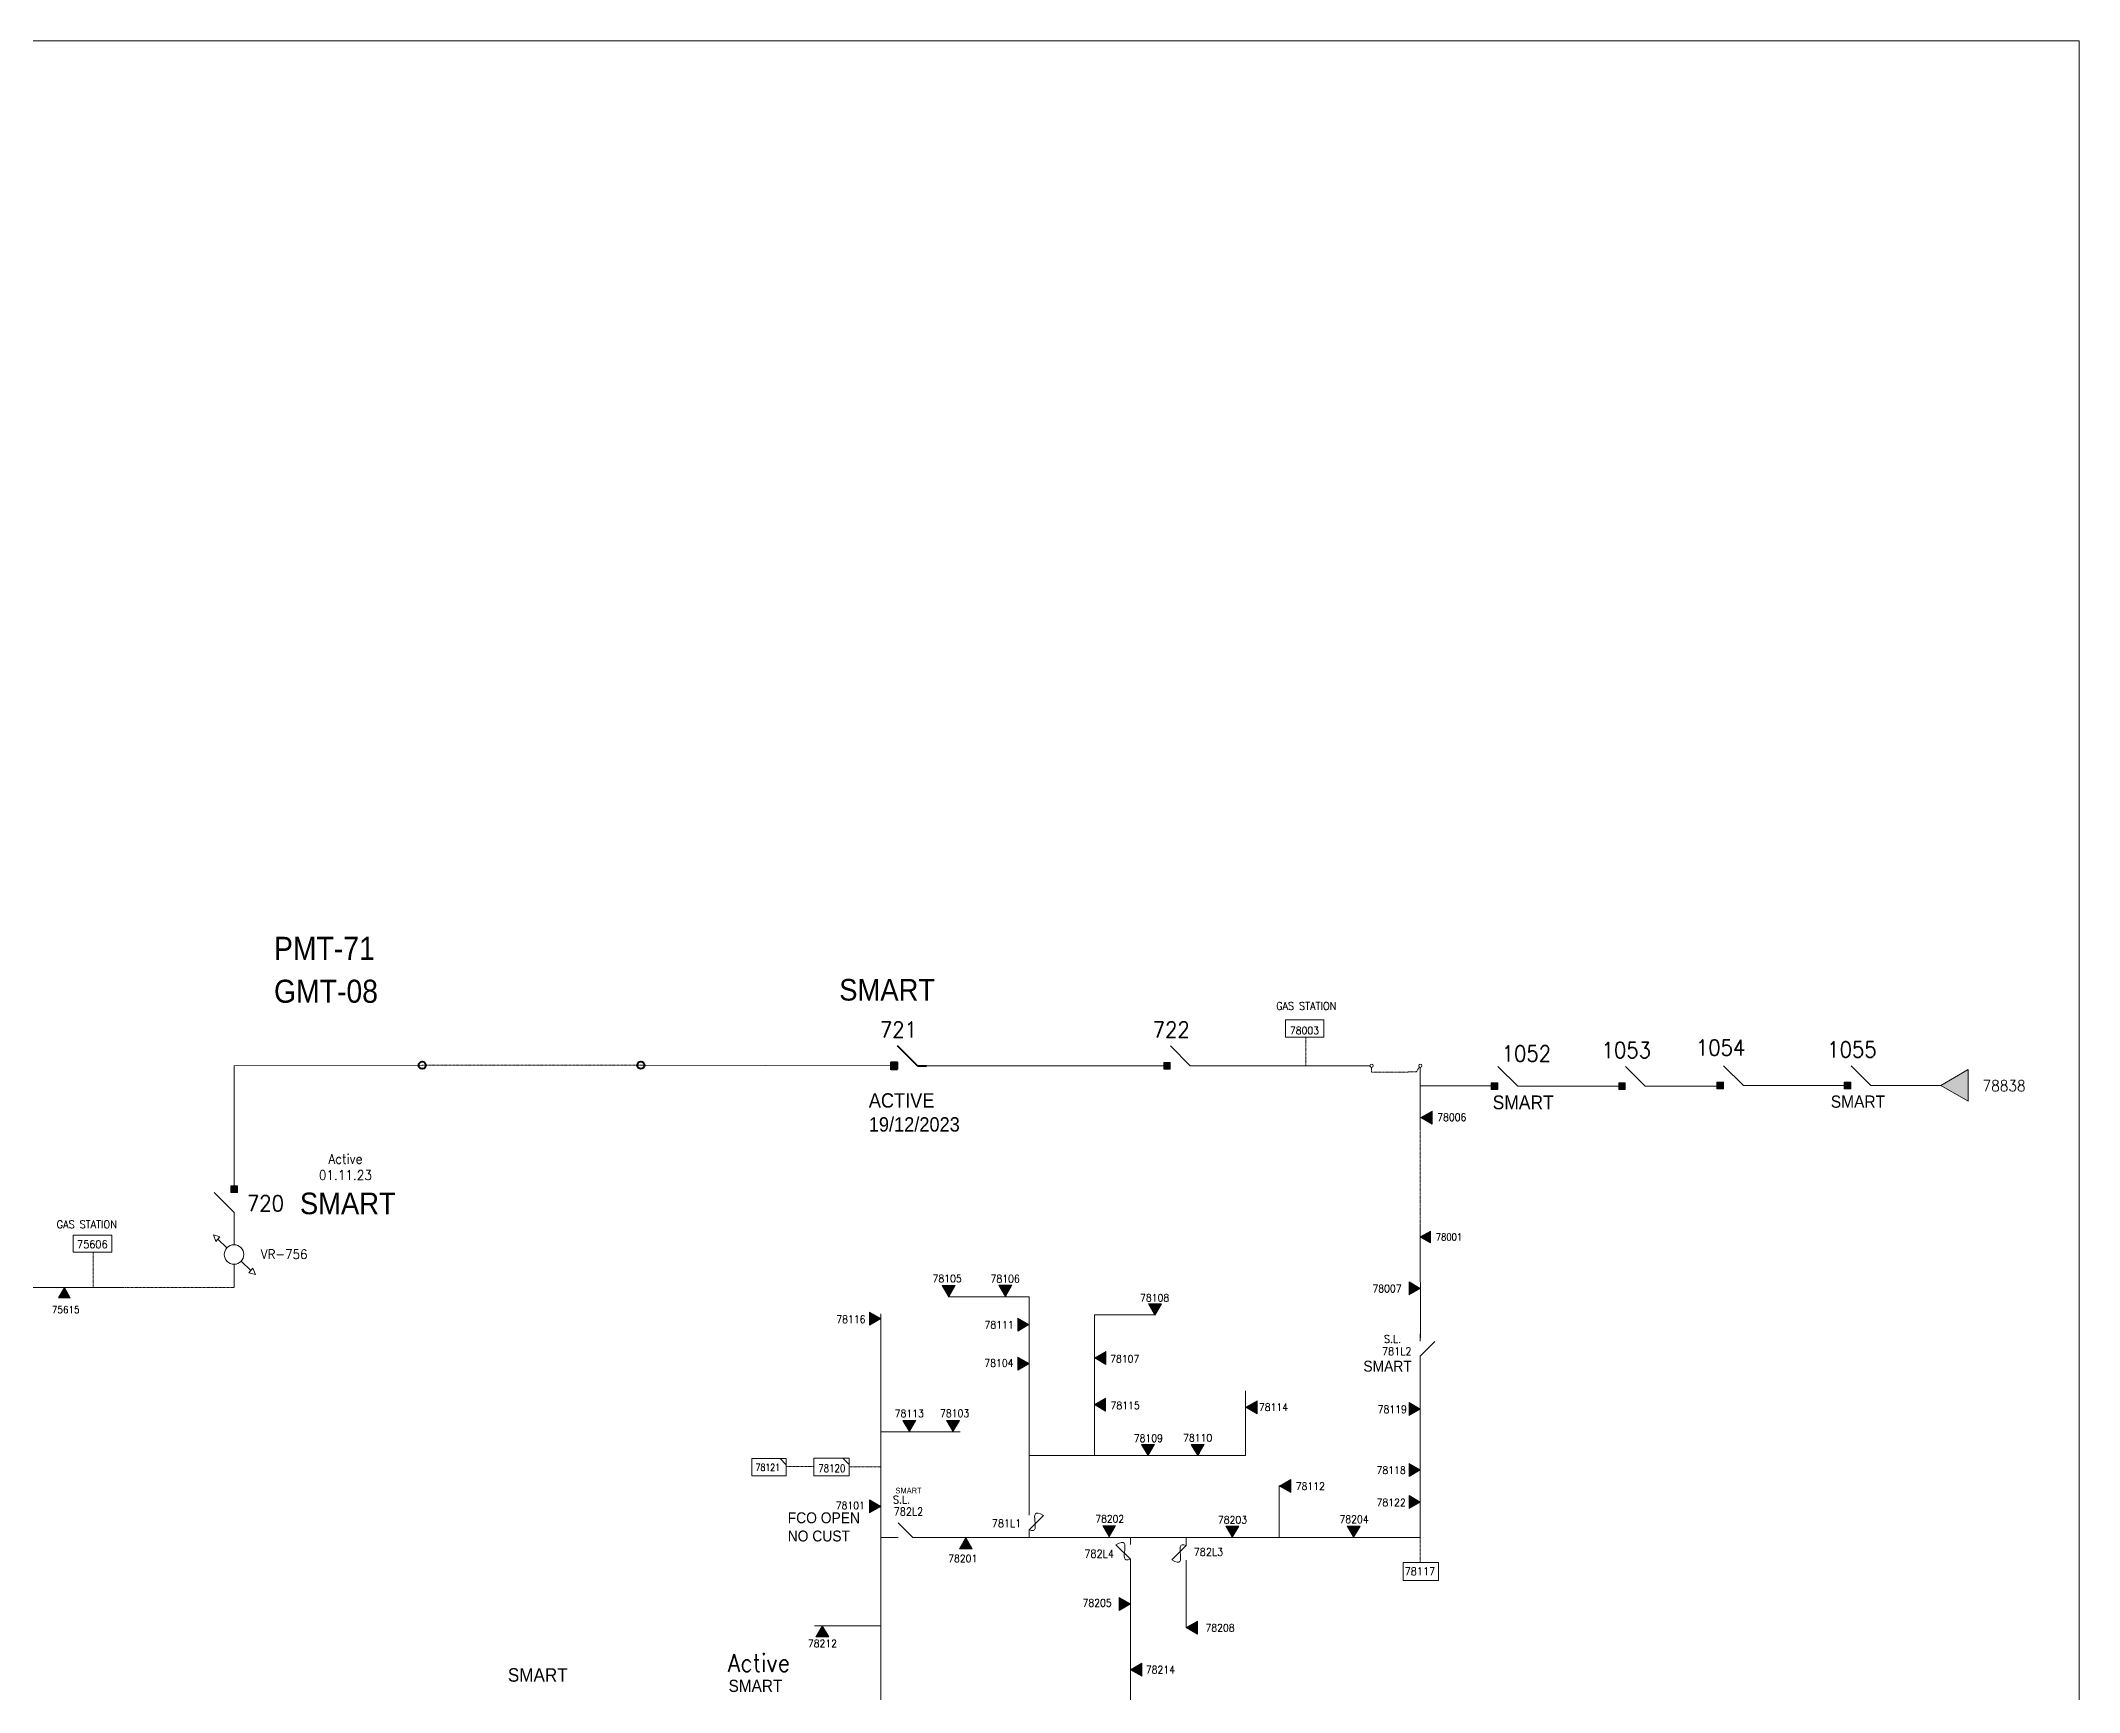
# Model space of a CAD drawing. Header units: metres. Extents: x 65984 to 144644, y -19036 to 23726.
# Drawn here: x 80766 to 81548, y 13946 to 14580 of the extents above; entities that cross this region are included whole.
import ezdxf
from ezdxf.enums import TextEntityAlignment as Align

# ---------------------------------------------------------------- set-up
doc = ezdxf.new("R2010")
doc.units = ezdxf.units.M
doc.header["$MEASUREMENT"] = 0
doc.linetypes.add('DGN Style 3', pattern=[0.013877, 0, -0.013877])
doc.layers.get('0').update_dxf_attribs({"color": 95, "lineweight": 40})
for name, color, linetype, lineweight in [('d_eos no', 121, 'Continuous', 40), ('d_tf no', 6, 'Continuous', 40), ('d_ug cable', 95, 'Continuous', 40), ('d_village name', 7, 'Continuous', 40), ('FDR  2  03', 240, 'Continuous', 40), ('FDR  2  05', 154, 'Continuous', 40), ('FDR  2  17', 98, 'Continuous', 40), ('FDR  2  19', 172, 'Continuous', 40), ('FDR  3  01', 30, 'Continuous', 40), ('FDR  3  02', 251, 'Continuous', 40), ('FDR  4  02', 126, 'Continuous', 40), ('O H MAIN FEEDER', 4, 'Continuous', 100), ('RMU', 30, 'Continuous', 120), ('TRANSFORMER', 7, 'Continuous', 0)]:
    doc.layers.add(name, color=color, linetype=linetype, lineweight=lineweight)
doc.styles.add('NASKHF', font='naskhf.shx', dxfattribs={"height": 8})
doc.styles.add('Style-Arial', font='arial.ttf')
doc.styles.add('Style-STANDARD', font='STANDARD.shx')

# ---------------------------------------------------------------- blocks, each defined once
blk = doc.blocks.new('TRANS_5')
at = {"color": 0, "linetype": 'ByBlock', "lineweight": -2, "flags": 128}
blk.add_lwpolyline([(17337.2, 9983.4), (17337.2, -10016.6), (19, -16.6)], close=True, dxfattribs=at)
at = {"color": 0, "linetype": 'ByBlock', "lineweight": -2}
blk.add_solid([(17337.2, 9983.4), (17337.2, -10016.6), (19, -16.6)], dxfattribs=at)
blk = doc.blocks.new('FUSE01')
at = {"color": 0, "linetype": 'ByBlock', "lineweight": -2}
blk.add_line((0, -17.15), (0, -22.55), dxfattribs=at)
at = {"color": 0, "linetype": 'ByBlock', "lineweight": -2, "flags": 128}
blk.add_lwpolyline([(0, 0.05), (0, -5.75), (-11.2, -16.95)], dxfattribs=at)
at = {"color": 0, "linetype": 'ByBlock', "lineweight": -2}
blk.add_open_spline([(-11.2, -16.95), (3.4, -25.35), (-11.6, -1.35), (0, -5.75)], degree=3, dxfattribs=at)
blk = doc.blocks.new('*U1398')
at = {"layer": 'FDR  2  05', "color": 121, "linetype": 'Continuous', "lineweight": 13}
blk.add_line((-11.8, -11.2), (-22.6, -11.2), dxfattribs=at)
at = {"layer": 'FDR  2  05', "color": 121, "linetype": 'Continuous', "lineweight": 13, "flags": 128}
blk.add_lwpolyline([(22.6, -11.2), (11, -11.2), (-11.4, 11.2)], dxfattribs=at)
blk = doc.blocks.new('ABS2')
at = {"color": 0, "linetype": 'ByBlock', "lineweight": -2}
for q in [(-59.8, 87), (0, 0)]:
    blk.add_line((0, 27.2), q, dxfattribs=at)
at = {"color": 0, "linetype": 'ByBlock', "lineweight": -2, "flags": 128}
for points in [[(10, 87.2), (-10, 87.2), (-10, 107.2), (10, 107.2)], [(7.6, 99.3), (7.6, 99.3), (7.6, 99.3), (7.6, 99.3)]]:
    blk.add_lwpolyline(points, close=True, dxfattribs=at)
at = {"color": 0, "linetype": 'ByBlock', "lineweight": -2}
for points in [[(10, 87.2), (-10, 87.2), (10, 107.2), (-10, 107.2)], [(7.6, 99.3), (7.6, 99.3), (7.6, 99.3)]]:
    blk.add_solid(points, dxfattribs=at)
blk = doc.blocks.new('*U1400')
at = {"layer": 'FDR  2  05', "color": 121, "linetype": 'Continuous', "lineweight": 13}
blk.add_line((-11.2, 11.8), (-11.2, 22.6), dxfattribs=at)
at = {"layer": 'FDR  2  05', "color": 121, "linetype": 'Continuous', "lineweight": 13, "flags": 128}
blk.add_lwpolyline([(-11.2, -22.6), (-11.2, -11), (11.2, 11.4)], dxfattribs=at)
blk = doc.blocks.new('TF_2_3')
at = {"layer": 'd_village name', "color": 0, "linetype": 'Continuous', "lineweight": -2, "ltscale": 500}
blk.add_line((3150, 2475), (4950, 675), dxfattribs=at)
blk.add_3dface([(-5050, 2475), (4950, 2475), (4950, -2525), (-5050, -2525)], dxfattribs=at)
blk = doc.blocks.new('*U3296')
at = {"layer": 'FDR  2  03', "color": 7, "linetype": 'Continuous', "lineweight": 13}
blk.add_line((-4.2, 12.2), (-4.4, 13), dxfattribs=at)
at = {"layer": 'FDR  2  03', "color": 7, "linetype": 'Continuous', "lineweight": 13, "flags": 128}
for points in [[(-13.1, 26.3), (-11.9, 35), (-5.7, 28.9)], [(13.1, -26.3), (12.5, -35), (5.9, -29.3)]]:
    blk.add_lwpolyline(points, close=True, dxfattribs=at)
for points in [[(-9.4, 27.6), (-4.2, 12.3)], [(3.9, -11.5), (9.5, -27.8)]]:
    blk.add_lwpolyline(points, dxfattribs=at)
at = {"layer": 'FDR  2  03', "color": 7, "linetype": 'Continuous', "lineweight": 13}
blk.add_circle((-0.1, 0.4), 12.5, dxfattribs=at)
blk = doc.blocks.new('TF_1_3')
at = {"layer": 'd_village name', "color": 0, "linetype": 'Continuous', "lineweight": -2, "ltscale": 500}
blk.add_line((3150, 2475), (4950, 675), dxfattribs=at)
blk.add_3dface([(-5050, 2475), (4950, 2475), (4950, -2525), (-5050, -2525)], dxfattribs=at)

msp = doc.modelspace()

# ---------------------------------------------------------------- linework, layer by layer
at = {"layer": 'd_ug cable', "color": 6, "linetype": 'DGN Style 3', "lineweight": 13}
for p, q in [((81276.48, 14184.1), (81293.59, 14184.18)), ((81052.1, 14032.91), (81062.7, 14032.91)), ((81076.21, 14032.71), (81088.28, 14032.71))]:
    msp.add_line(p, q, dxfattribs=at)
at = {"layer": 'FDR  2  05', "color": 6, "linetype": 'Continuous', "lineweight": 13}
for p, q in [((81145.16, 14098), (81114.38, 14098)), ((81145.16, 14098), (81145.16, 14016.92)), ((81088.28, 14091.46), (81088.28, 13928.94)), ((81170.28, 14090.98), (81170.28, 14037.04)), ((81193.62, 14090.98), (81170.28, 14090.98)), ((81228.16, 14037.04), (81228.16, 14061.88)), ((81118.8, 14046.2), (81088.28, 14046.2)), ((81228.16, 14037.04), (81145.16, 14037.04)), ((81241.03, 14005.68), (81241.03, 14025.6)), ((81093.71, 14005.68), (81088.28, 14005.68)), ((81295.14, 14005.68), (81103.24, 14005.68)), ((81205.41, 13995.9), (81205.41, 13971.08)), ((81184.04, 13995.62), (81184.04, 13877.33)), ((81062.94, 13971.82), (81088.28, 13971.82))]:
    msp.add_line(p, q, dxfattribs=at)
at = {"layer": 'FDR  2  05', "color": 6, "linetype": 'Continuous', "lineweight": 100}
for centre in [(80912.56, 14186.75), (80996.35, 14186.75)]:
    msp.add_circle(centre, 1.39, dxfattribs=at)
at = {"layer": 'FDR  2  05', "color": 6, "linetype": 'Continuous', "lineweight": 13}
for centre in [(81276.46, 14186.55), (81295.15, 14186.57)]:
    msp.add_circle(centre, 0.629, dxfattribs=at)
at = {"layer": 'FDR  2  17', "color": 6, "linetype": 'Continuous', "lineweight": 13, "flags": 128}
for points in [[(81243.4, 14204.15), (81258.13, 14204.15), (81258.13, 14197.52), (81243.4, 14197.52)], [(80778.76, 14121.57), (80793.58, 14121.57), (80793.58, 14115.11), (80778.76, 14115.11)], [(81288.57, 13996.11), (81302.1, 13996.11), (81302.1, 13989.11), (81288.57, 13989.11)]]:
    msp.add_lwpolyline(points, close=True, dxfattribs=at)
at = {"layer": 'FDR  2  19', "color": 6, "linetype": 'DGN Style 3', "lineweight": 13}
for p, q in [((81251.29, 14186.58), (81251.29, 14197.54)), ((80912.56, 14186.75), (80997.75, 14186.73)), ((81276.48, 14185.92), (81276.48, 14184.1)), ((81293.6, 14184.19), (81294.73, 14186.09)), ((81295.14, 14124.82), (81295.14, 14161.94)), ((80786.44, 14115.24), (80786.42, 14101.5)), ((80798.58, 14101.5), (80840.38, 14101.5)), ((81295.14, 13996.11), (81295.14, 14005.68))]:
    msp.add_line(p, q, dxfattribs=at)
at = {"layer": 'O H MAIN FEEDER', "color": 6, "lineweight": 13, "ltscale": 0.304429}
for p, q in [((80912.57, 14186.73), (80840.38, 14186.57)), ((80756.1, 14101.5), (80798.24, 14101.5)), ((81295.14, 14005.68), (81295.14, 14037.14))]:
    msp.add_line(p, q, dxfattribs=at)
at = {"layer": 'O H MAIN FEEDER', "color": 140, "lineweight": 13, "ltscale": 0.498271, "flags": 128}
msp.add_lwpolyline([(79820.19, 13313.11), (79820.19, 14579.63), (81547.74, 14579.63), (81547.74, 13313.11)], close=True, dxfattribs=at)
at = {"layer": 'O H MAIN FEEDER', "color": 6, "lineweight": 13, "ltscale": 0.304429, "flags": 128}
for points in [[(80840.38, 14139.99), (80840.38, 14186.57)], [(80996.16, 14186.73), (81092.05, 14186.57)], [(81105.62, 14186.57), (81196.52, 14186.57)], [(81295.14, 14185.94), (81295.14, 14185.94), (81295.14, 14161.94)], [(81295.38, 14178.8), (81322.46, 14178.8)], [(81334.96, 14178.71), (81370.95, 14178.71)], [(81384.86, 14178.75), (81408.67, 14178.75)], [(81421.46, 14178.95), (81457.44, 14178.95)], [(81471.09, 14178.95), (81494.9, 14178.95)], [(80840.38, 14117.91), (80840.38, 14126.84)], [(81295.14, 14072.24), (81295.14, 14037.14)]]:
    msp.add_lwpolyline(points, dxfattribs=at)
at = {"layer": 'O H MAIN FEEDER', "color": 6, "lineweight": 13, "ltscale": 0.273986, "flags": 128}
for points in [[(81209.36, 14186.56), (81275.83, 14186.56)], [(81295.15, 14124.93), (81295.15, 14124.93), (81295.16, 14082.26)]]:
    msp.add_lwpolyline(points, dxfattribs=at)
at = {"layer": 'O H MAIN FEEDER', "lineweight": 13, "ltscale": 0.304429, "flags": 128}
msp.add_lwpolyline([(80840.38, 14101.5), (80840.38, 14110.64)], dxfattribs=at)

# ---------------------------------------------------------------- block references
at = {"color": 6, "linetype": 'DGN Style 3', "lineweight": 13, "ltscale": 0.39959, "xscale": 0.001324207678799338, "yscale": 0.001324207678799338, "zscale": 0.002196972148748029, "rotation": 359.9999999999999}
msp.add_blockref('TF_1_3', (81045.54, 14032.67), dxfattribs=at)
at = {"color": 6, "linetype": 'DGN Style 3', "lineweight": 13, "ltscale": 0.419071, "xscale": 0.001350861239531649, "yscale": 0.001350861239531649, "zscale": 0.002441080165275587, "rotation": 359.9999999999999}
msp.add_blockref('TF_2_3', (81069.53, 14032.75), dxfattribs=at)
at = {"layer": 'd_tf no', "color": 121, "linetype": 'Continuous', "lineweight": 40, "xscale": 0.1273363878880791, "yscale": -0.1273363878880797, "zscale": 0.2186401340495829, "rotation": 269.9998128257428}
msp.add_blockref('ABS2', (81105.8, 14186.57), dxfattribs=at)
at = {"layer": 'FDR  2  03', "color": 121, "linetype": 'Continuous', "lineweight": 13, "zscale": 0.2186401340495829}
for p, xscale, yscale, rotation in [((81210.41, 14186.57), 0.1273363878880791, -0.1273363878880797, 269.9998128257428), ((81336, 14178.71), 0.1273363878880791, -0.1273363878880797, 269.9998128257428), ((81471.33, 14178.95), 0.1273363878880791, -0.1273363878880797, 269.9998128257428), ((80840.38, 14126.84), 0.1273363878880792, 0.1273363878880792, 0.0001871742572632074)]:
    msp.add_blockref('ABS2', p, dxfattribs=dict(at, xscale=xscale, yscale=yscale, rotation=rotation))
at = {"layer": 'FDR  2  03', "color": 6, "linetype": 'Continuous', "lineweight": 13, "xscale": 0.1273363878880791, "yscale": -0.1273363878880797, "zscale": 0.2186401340495829, "rotation": 269.9998128257428}
for p in [(81384.84, 14178.7), (81422.49, 14178.95)]:
    msp.add_blockref('ABS2', p, dxfattribs=at)
at = {"layer": 'FDR  2  03', "color": 7, "linetype": 'Continuous', "lineweight": 13, "xscale": 0.2982564885035424, "yscale": 0.2982564885035424, "zscale": 0.2982564885035424, "rotation": 27.63463089933925}
msp.add_blockref('*U3296', (80840.47, 14114.08), dxfattribs=at)
at = {"layer": 'FDR  2  05', "color": 121, "linetype": 'Continuous', "lineweight": 13, "xscale": 0.2485470737529523, "yscale": 0.2485470737529523, "zscale": 0.2485470737529523}
for name, p in [('*U1400', (81297.93, 14077.98)), ('*U1398', (81097.86, 14008.47))]:
    msp.add_blockref(name, p, dxfattribs=at)
at = {"layer": 'FDR  2  05', "color": 7, "linetype": 'Continuous', "lineweight": 13, "xscale": 0.4970941475059046, "zscale": 0.8535245333131425}
for p, yscale, rotation in [((81145.16, 14005.71), 0.4970941475059046, 179.9996256514858), ((81184.04, 13994.47), -0.4970941475059039, 0.000374348514168498), ((81205.41, 14005.48), 0.4970941475059046, 359.9996256514858)]:
    msp.add_blockref('FUSE01', p, dxfattribs=dict(at, yscale=yscale, rotation=rotation))
at = {"layer": 'FDR  2  17', "color": 6, "linetype": 'Continuous', "lineweight": 13}
for p, xscale, yscale, zscale, rotation in [((81494.72, 14179), 0.0006061411474087936, -0.0006061411474087928, 0.7681720799818282, 359.9996256514849), ((81295.36, 14166.65), 0.0002485470737529521, -0.0002485470737529518, 0.8535245333131425, 359.9996256514849), ((81295.13, 14120.9), 0.0002236923663776569, -0.0002236923663776566, 0.7681720799818282, 359.9996256514849), ((80775.33, 14101.49), 0.0002236923663776566, -0.0002236923663776569, 0.7681720799818282, 269.9996256514856), ((81114.37, 14097.99), 0.0002485470737529518, 0.0002485470737529518, 0.8535245333131425, 89.9996256514851), ((81136.09, 14098.11), 0.0002485470737529518, 0.0002485470737529518, 0.8535245333131425, 89.9996256514851), ((81295.15, 14101.2), 0.0002485470737529521, 0.0002485470737529521, 0.8535245333131425, 179.9996256514858), ((81088.29, 14089.6), 0.0002485470737529521, 0.0002485470737529521, 0.8535245333131425, 179.9996256514858), ((81145.12, 14087.29), 0.0002485470737529521, 0.0002485470737529521, 0.8535245333131425, 179.9996256514858), ((81193.42, 14090.97), 0.0002485470737529518, 0.0002485470737529518, 0.8535245333131425, 89.9996256514851), ((81145.18, 14072.36), 0.0002485470737529521, 0.0002485470737529521, 0.8535245333131425, 179.9996256514858), ((81170.34, 14074.53), 0.0002485470737529521, -0.0002485470737529518, 0.8535245333131425, 359.9996256514849), ((81170.19, 14056.61), 0.0002485470737529521, -0.0002485470737529518, 0.8535245333131425, 359.9996256514849), ((81099.26, 14046.24), 0.0002485470737529518, 0.0002485470737529518, 0.8535245333131425, 89.9996256514851), ((81115.98, 14046.24), 0.0002485470737529518, 0.0002485470737529518, 0.8535245333131425, 89.9996256514851), ((81228.23, 14055.62), 0.0002485470737529521, -0.0002485470737529518, 0.8535245333131425, 359.9996256514849), ((81295.15, 14054.91), 0.0002485470737529521, 0.0002485470737529521, 0.8535245333131425, 179.9996256514858), ((81190.78, 14037.05), 0.0002485470737529518, 0.0002485470737529518, 0.8535245333131425, 90.00037434851434), ((81209.83, 14037.06), 0.0002485470737529518, 0.0002485470737529518, 0.8535245333131425, 90.00037434851434), ((81241.14, 14025.38), 0.0002485470737529521, -0.0002485470737529518, 0.8535245333131425, 359.9996256514849), ((81295.15, 14031.59), 0.0002485470737529521, 0.0002485470737529521, 0.8535245333131425, 179.9996256514858), ((81088.29, 14017.56), 0.0002485470737529521, 0.0002485470737529521, 0.8535245333131425, 179.9996256514858), ((81295.15, 14019.23), 0.0002485470737529521, 0.0002485470737529521, 0.8535245333131425, 179.9996256514858), ((81120.91, 14005.68), 0.0002485470737529518, -0.0002485470737529521, 0.8535245333131425, 270.0003743485149), ((81175.91, 14005.96), 0.0002435761322778927, 0.0002435761322778927, 0.8364540426468796, 89.9996256514851), ((81223.06, 14005.72), 0.0002485470737529518, 0.0002485470737529518, 0.8535245333131425, 89.9996256514851), ((81269.58, 14005.72), 0.0002485470737529518, 0.0002485470737529518, 0.8535245333131425, 89.9996256514851), ((81184.01, 13980.17), 0.0002485470737529521, 0.0002485470737529521, 0.8535245333131425, 180.0003743485151), ((81205.4, 13971.08), 0.0002485470737529521, -0.0002485470737529518, 0.8535245333131425, 359.9996256514849), ((81065.86, 13971.82), 0.0002485470737529518, -0.0002485470737529521, 0.8535245333131425, 269.9996256514856), ((81184.05, 13954.95), 0.0002485470737529521, -0.0002485470737529518, 0.8535245333131425, 359.9996256514849)]:
    msp.add_blockref('TRANS_5', p, dxfattribs=dict(at, xscale=xscale, yscale=yscale, zscale=zscale, rotation=rotation))
at = {"layer": 'TRANSFORMER', "color": 6, "linetype": 'Continuous', "lineweight": 13, "xscale": 6.362805088075563e-05, "yscale": -6.362805088075571e-05, "zscale": 0.0001092511402640821, "rotation": 90.00037434851467}
msp.add_blockref('TRANS_5', (81209.84, 14037.06), dxfattribs=at)

# ---------------------------------------------------------------- texts
at = {"layer": 'd_eos no', "color": 7, "linetype": 'Continuous', "lineweight": 13, "style": 'Style-Arial', "width": 0.88}
for s, p in [('PMT-71', (80855.7, 14236)), ('GMT-08', (80855.7, 14219.56))]:
    msp.add_text(s, height=8.843, dxfattribs=at).set_placement(p, align=Align.TOP_LEFT)
at = {"layer": 'd_tf no', "color": 121, "linetype": 'Continuous', "lineweight": 40, "style": 'Style-STANDARD'}
msp.add_text('721', height=6.059, rotation=359.99981, dxfattribs=at).set_placement((81095.06, 14200.42), align=Align.MIDDLE_CENTER)
at = {"layer": 'd_tf no', "color": 6, "linetype": 'Continuous', "lineweight": 13, "ltscale": 0.9, "style": 'Style-STANDARD', "width": 0.909091}
msp.add_text('78121', height=2.636, dxfattribs=at).set_placement((81044.99, 14032.59), align=Align.MIDDLE_CENTER)
at = {"layer": 'd_tf no', "color": 6, "linetype": 'Continuous', "lineweight": 13, "style": 'Style-STANDARD', "width": 0.909091}
msp.add_text('78120', height=2.929, dxfattribs=at).set_placement((81069.53, 14032.21), align=Align.MIDDLE_CENTER)
at = {"layer": 'd_tf no', "color": 2, "linetype": 'Continuous', "lineweight": 40, "attachment_point": 1, "style": 'NASKHF'}
for s, insert, char_height in [('\\Fmsdefault;\\H1x;\\W0.947368;SMART', (81072.4, 14219.84), 8.2833), ('\\Fmsdefault;\\H1x;\\W0.947368;SMART', (81322.88, 14175.16), 5.2787), ('\\Fmsdefault;\\H1x;\\W0.947368;SMART', (81452.51, 14175.16), 4.6936), ('\\Fmsdefault;\\H1x;\\W0.947368;SMART', (80865.64, 14137.91), 8.2833), ('\\Fmsdefault;\\H1x;\\W0.947368;SMART', (81273.31, 14073.45), 4.186), ('\\Fmsdefault;\\H1x;\\W0.947368;FCO OPEN\\PNO CUST', (81052.64, 14015.3), 4.186), ('\\Fmsdefault;\\H1x;\\W0.947368;SMART', (80945.36, 13955.52), 5.1679), ('\\Fmsdefault;\\H1x;\\W0.947368;SMART', (81029.95, 13951.1), 4.6511)]:
    msp.add_mtext(s, dxfattribs=dict(at, insert=insert, char_height=char_height))
at = {"layer": 'd_tf no', "color": 121, "linetype": 'Continuous', "lineweight": 40, "insert": (81083.72, 14176.02), "char_height": 5.5104, "attachment_point": 1, "style": 'NASKHF'}
msp.add_mtext('\\Fmsdefault;\\H1x;\\W0.945946;ACTIVE\\P19/12/2023', dxfattribs=at)
at = {"layer": 'd_tf no', "color": 2, "linetype": 'Continuous', "lineweight": 40, "insert": (81093.96, 14024.74), "char_height": 2.1878, "width": 5.9403, "attachment_point": 1, "style": 'NASKHF'}
msp.add_mtext('\\Fmsdefault;\\H1x;\\W0.947368;SMART', dxfattribs=at)
at = {"layer": 'FDR  2  17', "color": 7, "linetype": 'Continuous', "lineweight": 13, "style": 'Style-STANDARD', "width": 1.02267}
msp.add_text('VR-756', height=3.577, dxfattribs=at).set_placement((80859.62, 14114.25), align=Align.MIDDLE_CENTER)
at = {"layer": 'FDR  2  17', "color": 6, "linetype": 'Continuous', "lineweight": 13, "style": 'Style-STANDARD'}
msp.add_text('78116', height=2.863, rotation=359.99963, dxfattribs=at).set_placement((81076.85, 14089.33), align=Align.MIDDLE_CENTER)
at = {"layer": 'FDR  2  17', "color": 6, "linetype": 'Continuous', "lineweight": 13, "attachment_point": 5, "style": 'Style-STANDARD'}
for s, insert, char_height, rotation in [('78003\\P', (81250.72, 14200.06), 2.863, 359.99963), ('78838', (81518.92, 14178.87), 4.227, 359.99963), ('78006^J', (81307.2, 14166.8), 2.863, 359.99963), ('78001', (81306.13, 14120.9), 2.577, 359.99963), ('78105^J', (81113.75, 14104.96), 2.863, 359.99963), ('78106^J', (81136.01, 14104.9), 2.863, 359.99963), ('78108^J', (81193.28, 14097.6), 2.863, 359.99963), ('78007', (81282.36, 14101.1), 2.863, 359.99963), ('78111^J', (81133.68, 14087.24), 2.863, 359.99963), ('78104^J', (81133.61, 14072.58), 2.863, 359.99963), ('78107^J', (81181.83, 14074.19), 2.863, 359.99963), ('78113^J', (81099.24, 14053.24), 2.863, 359.99963), ('78103^J', (81116.61, 14053.28), 2.863, 359.99963), ('78115^J', (81182, 14056.3), 2.863, 359.99963), ('78114^J', (81238.84, 14055.64), 2.863, 359.99963), ('78119', (81284.39, 14054.81), 2.863, 359.99963), ('78109^J', (81190.89, 14043.7), 2.863, 0.00037), ('78110^J', (81209.78, 14043.88), 2.863, 0.00037), ('78118', (81283.97, 14031.46), 2.863, 359.99963), ('78101^J', (81076.63, 14017.93), 2.863, 359.99963), ('78112^J', (81252.98, 14025.31), 2.863, 359.99963), ('78122', (81283.97, 14019.1), 2.863, 359.99963), ('78202^J', (81176.09, 14012.81), 2.806, 359.99963), ('78203^J', (81223.15, 14012.46), 2.863, 359.99963), ('78204^J', (81269.74, 14012.63), 2.863, 359.99963), ('78201^J', (81119.73, 13997.6), 2.863, 0.00037), ('78205^J', (81171.24, 13980.56), 2.863, 0.00037), ('78208^J', (81218.38, 13971.05), 2.863, 359.99963), ('78212^J', (81065.95, 13965.01), 2.863, 359.99963), ('78214^J', (81195.51, 13954.95), 2.863, 359.99963)]:
    msp.add_mtext(s, dxfattribs=dict(at, insert=insert, char_height=char_height, rotation=rotation))
at = {"layer": 'FDR  3  01', "color": 121, "linetype": 'Continuous', "lineweight": 13, "style": 'Style-STANDARD'}
for s, p in [('722', (81199.67, 14200.42)), ('1052', (81335.82, 14191.24)), ('1055', (81460.59, 14192.8)), ('720', (80852.39, 14133.78))]:
    msp.add_text(s, height=6.059, rotation=359.99981, dxfattribs=at).set_placement(p, align=Align.MIDDLE_CENTER)
at = {"layer": 'FDR  3  01', "color": 6, "linetype": 'Continuous', "lineweight": 13, "style": 'Style-STANDARD'}
for s, p in [('1053', (81374.1, 14192.55)), ('1054', (81410.25, 14193.5))]:
    msp.add_text(s, height=6.059, rotation=359.99981, dxfattribs=at).set_placement(p, align=Align.MIDDLE_CENTER)
at = {"layer": 'FDR  3  02', "color": 121, "linetype": 'Continuous', "lineweight": 13, "char_height": 2.983, "attachment_point": 5, "style": 'Style-STANDARD'}
for s, insert, rotation in [('S.L.\\P', (81284.49, 14081.8), 359.99981), ('781L2\\P\\P', (81286.12, 14074.57), 359.99981), ('S.L.\\P', (81096.26, 14020.17), 359.99981), ('782L2^J', (81098.92, 14015.61), 359.99963)]:
    msp.add_mtext(s, dxfattribs=dict(at, insert=insert, rotation=rotation))
at = {"layer": 'FDR  3  02', "color": 7, "linetype": 'Continuous', "lineweight": 13, "char_height": 2.983, "attachment_point": 5, "rotation": 359.99963, "style": 'Style-STANDARD'}
for s, insert in [('781L1^J', (81136.52, 14011.07)), ('782L4', (81172.01, 13999.41)), ('782L3', (81213.92, 14000.13))]:
    msp.add_mtext(s, dxfattribs=dict(at, insert=insert))
at = {"layer": 'FDR  4  02', "color": 131, "linetype": 'Continuous', "lineweight": 13, "attachment_point": 5, "rotation": 359.99944, "style": 'Style-STANDARD'}
for s, insert, char_height in [('Active\\P01.11.23', (80883.08, 14147.74), 3.723), ('Active', (81041.61, 13957.58), 6.779)]:
    msp.add_mtext(s, dxfattribs=dict(at, insert=insert, char_height=char_height))
at = {"layer": 'RMU', "color": 6, "linetype": 'Continuous', "lineweight": 13, "attachment_point": 5, "style": 'Style-STANDARD'}
for s, insert, char_height, rotation in [('\\H1.04778x;GAS STATION', (81251.42, 14209.5), 2.8632, 359.99981), ('\\H1.04778x;GAS STATION', (80783.94, 14125.72), 2.8632, 359.99981), ('\\H1.04778x;75606', (80786.06, 14118.11), 2.8632, 359.99981), ('75615', (80775.86, 14092.98), 2.7, 359.99981), ('\\H1.04778x;78117', (81295, 13992.65), 2.8632, 0.00019)]:
    msp.add_mtext(s, dxfattribs=dict(at, insert=insert, char_height=char_height, rotation=rotation))

doc.saveas('drawing.dxf')
